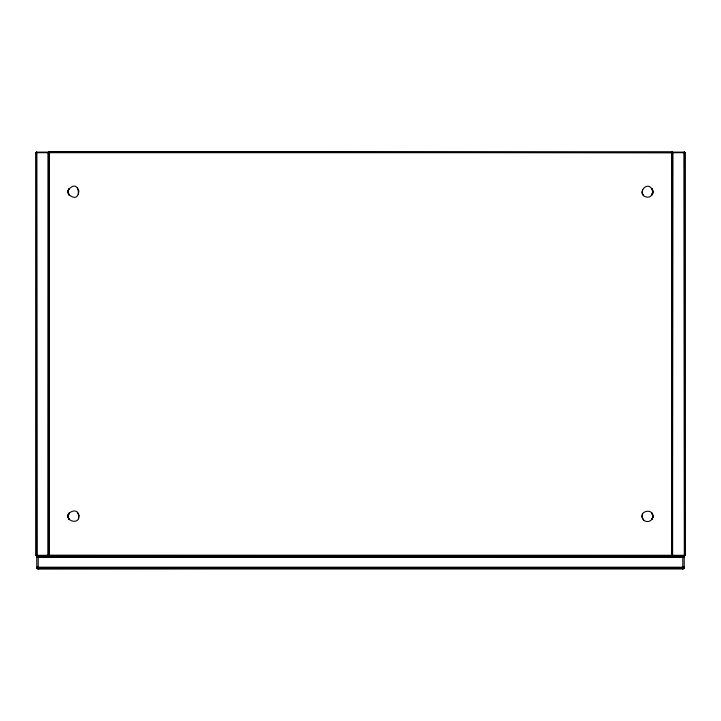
<?xml version="1.0" encoding="UTF-8"?>
<svg xmlns="http://www.w3.org/2000/svg" width="721" height="721" viewBox="0 0 721 721"><rect width="100%" height="100%" fill="white"/><g stroke="black" fill="none" stroke-linecap="round" stroke-linejoin="round"><path stroke-width="1.08" d="M671.981 152.708L672.684 152.131L684.238 152.131L684.941 152.708L36.059 152.708L36.762 152.131L48.316 152.131L48.307 555.891L36.383 555.783L36.059 555.314L684.941 555.314L684.229 555.891L672.693 555.891L671.981 555.314M684.238 555.314L684.436 555.864L684.229 152.131L684.436 555.864M36.762 152.708L36.663 152.14L36.771 555.891L36.564 152.158L36.663 555.882M48.316 555.314L48.307 555.891L49.019 555.314M672.684 152.708L672.585 152.14M68.531 193.832L69.171 194.967C67.269 194.111 68.756 188.65 68.477 189.902C67.891 191.453 68.071 193.273 68.964 194.67C82.924 206.17 80.13 175.987 68.531 189.74M68.657 518.561C64.854 512.865 77.462 506.493 78.886 515.389C80.13 525.69 63.529 520.932 69.171 513.055L68.531 514.19M652.469 189.74C646.701 179.114 635.327 195.77 647.458 197.194C651.847 197.915 653.902 191.597 652.343 189.461M652.856 516.569C653.415 507.512 637.445 511.099 643.087 519.417C645.277 522.707 650.784 522.166 652.343 518.561C653.668 514.488 651.667 520.472 652.703 517.561L651.829 519.417L652.469 518.282M652.469 193.832L651.829 194.967L652.865 191.786L651.829 188.605L652.802 190.939M652.523 518.12L652.28 518.687L652.802 515.389L651.829 513.055L652.469 514.19M68.134 191.786L69.171 188.605L68.477 189.902M68.134 516.236L69.171 513.055M651.829 194.967L652.865 191.786M652.82 516.912L652.604 517.903L652.865 516.236M68.144 191.453L68.198 190.939M68.144 515.903L68.198 515.389M652.82 192.462L652.604 193.453L652.856 192.119M68.153 191.335L68.396 190.119L68.18 191.11M68.153 515.785L68.396 514.569L68.18 515.56M78.364 194.237L78.886 190.939L77.363 187.965M78.364 518.687L78.886 515.389L77.363 512.415M642.636 189.335L642.114 192.633L643.637 195.607M642.636 513.785L642.114 517.083L643.637 520.057M68.477 514.352L68.297 514.911L68.783 513.667M652.523 193.67L652.703 193.111L652.217 194.355M38.087 555.891L36.771 557.324L36.789 567.652L38.087 568.869M682.913 568.869L684.229 567.427L684.211 557.108L682.913 555.891M36.239 152.365L36.239 555.657M672.684 555.314L672.396 555.828L672.693 152.131L672.585 555.882M38.213 557.324L36.771 557.324L684.229 557.333L36.771 557.333L684.211 557.108M682.787 567.436L684.229 567.427L36.771 567.427L684.229 567.427L36.771 567.427L38.213 567.436M49.028 152.239L671.972 152.239M49.028 152.437L671.972 152.437M48.415 152.14L48.307 555.891L48.316 152.131L671.972 152.609M49.028 555.413L671.972 555.503M49.028 555.666L671.972 555.585M49.028 555.783L671.972 555.729M37.483 556.089L683.517 556.089M37.303 556.206L683.697 556.206M37.15 556.351L683.85 556.351M37.014 556.522L683.986 556.522M36.915 556.702L684.085 556.702M36.915 568.058L684.085 568.058M37.014 568.238L683.986 568.238L37.303 568.554M37.15 568.409L683.85 568.409L682.787 568.058M37.483 568.671L683.517 568.671M37.672 568.77L683.328 568.77M684.436 152.158L684.238 152.708M682.787 568.409L683.697 568.554L682.787 568.238M684.689 152.293L684.761 555.657M672.098 555.585L672.098 152.437M651.829 513.055L652.802 515.389M69.171 194.967L68.198 192.633M68.198 517.083L69.171 519.417L68.531 518.282M652.28 189.335L652.703 190.461M652.28 513.785L652.703 514.911M68.297 193.111L68.72 194.237M68.297 517.561L68.72 518.687M684.914 152.618L684.914 555.404M684.617 152.239L684.617 555.783M684.526 152.194L684.526 555.828M682.787 555.891L682.787 568.869M672.486 152.158L672.486 555.864M672.233 152.293L672.233 555.729M48.767 152.293L48.767 555.729M48.695 152.239L48.695 555.783M38.213 555.891L38.213 568.869M36.383 152.239L36.383 555.783M36.122 152.528L36.122 555.494M68.414 190.074L68.72 189.335L68.414 190.074M671.972 152.14L49.028 152.14L49.028 555.891L671.972 555.837L671.972 152.131"/></g></svg>
